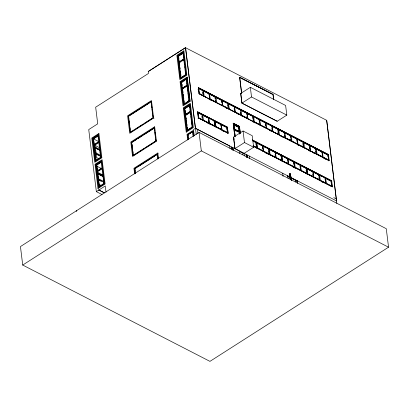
<?xml version="1.0" encoding="UTF-8"?>
<svg xmlns="http://www.w3.org/2000/svg" width="409" height="409" viewBox="0 0 409 409"><rect width="100%" height="100%" fill="white"/><g stroke="black" fill="none" stroke-linecap="round" stroke-linejoin="round"><path stroke-width="0.61" d="M291.484 179.894L290.456 175.793L290.497 176.969L290.39 176.714L290.073 173.457L290.554 175.364M290.196 177.307L290.155 176.969M290.456 175.793L290.497 176.376M290.063 177.434L290.349 179.709L289.925 176.504L290.053 177.353M290.313 176.483L290.385 175.865M290.344 176.274L290.4 175.952M290.216 174.157L290.6 175.103M291.09 178.943L291.54 180.118M289.935 176.55L289.894 176.228L290.088 176.601M290.104 173.641L290.584 175.047M290.109 176.683L289.915 175.855M290.247 174.219L290.37 174.444M148.196 71.555L185.507 47.7L326.653 120.307L336.837 203.431M177.445 55.66L183.431 51.764L186.269 74.867L180.272 78.702L177.496 55.563M178.063 55.931L182.971 52.792L183.728 58.957L178.82 62.096L178.063 55.931L178.585 56.202L182.02 54.003M181.264 78.007L180.737 77.736L178.856 62.403L183.989 59.09M180.855 61.733L179.377 62.674L178.856 62.403M181.836 61.105L183.309 60.164M180.737 77.736L185.65 74.596L183.769 59.264M182.475 76.933L181.003 77.874L179.116 62.536L184.03 59.397L184.254 61.238M183.457 76.304L184.439 75.675M93.032 138.569L97.945 135.43L98.467 135.696L93.554 138.835L93.032 138.569L93.789 144.73L94.31 145.001M128.227 116.069L151.003 101.514L152.997 117.772L130.22 132.327L128.227 116.069L128.615 116.274L149.275 103.068M181.284 82.153L186.192 79.014L186.949 85.179L182.041 88.318L181.284 82.153L181.806 82.424L182.787 81.795M151.197 101.611L128.421 116.171L130.415 132.429L134.126 130.062M186.453 79.147L181.545 82.291L182.302 88.451L187.21 85.312M93.395 138.799L97.889 135.926M183.769 81.166L184.75 80.537M93.789 144.73L98.702 141.591L97.945 135.43M188.871 100.818L183.958 103.958L182.077 88.625L186.99 85.486L188.871 100.818L189.393 101.089M93.845 145.195L98.758 142.056L99.28 142.322L94.372 145.461L93.845 145.195L95.711 160.374L96.233 160.645L94.372 145.461M187.25 85.619L182.337 88.758L184.219 104.096L185.2 103.467M184.07 87.955L182.598 88.896L182.077 88.625M185.057 87.327L186.039 86.698M99.75 150.328L100.154 150.067M198.493 88.206L202.823 90.2L203.493 95.655L199.367 93.528L198.697 88.078M135.185 129.382L143.13 124.305M144.188 123.625L152.664 118.211M153.615 118.043L129.755 133.293L127.608 115.798L151.468 100.548L153.615 118.043L154.004 118.242M202.823 90.2L202.419 90.461L198.805 88.605M100.241 156.264L100.645 156.003L100.788 157.184M100.491 156.391L100.9 156.136M198.958 93.789L199.367 93.528M95.711 160.374L100.619 157.235L98.758 142.056M186.187 102.838L189.132 100.957L188.978 99.73M96.284 164.771L101.192 161.632L101.713 161.903L96.805 165.042L96.284 164.771L97.04 170.936L97.562 171.202L96.805 165.042M133.283 154.428L133.436 155.681L133.043 155.481L131.427 142.306L154.203 127.746L155.819 140.921L156.212 141.125M184.5 108.375L189.413 105.236L190.17 111.401L185.257 114.54L184.5 108.375L185.026 108.646L188.953 106.135M203.723 96.171L204.127 95.91L203.477 90.604L209.265 93.579L209.919 98.891L209.51 99.152M154.398 127.848L131.621 142.409L133.237 155.584L144.362 148.472M189.674 105.369L184.766 108.508L185.522 114.673L190.43 111.534M96.642 165.006L101.135 162.128M136.586 139.459L131.816 142.506L131.427 142.306M137.644 138.784L142.409 135.737M143.472 135.057L151.417 129.98M152.475 129.3L154.065 128.283M203.595 91.135L208.861 93.84L209.265 93.579M215.962 101.999L215.308 96.688L209.52 93.712L209.111 93.973L214.904 96.948L215.119 98.717M97.04 170.936L101.948 167.797L101.192 161.632M97.097 171.397L102.005 168.257L102.526 168.528L97.618 171.668L97.097 171.397L98.958 186.576L103.871 183.436L102.005 168.257M192.092 127.041L187.179 130.18L185.318 115.001L190.226 111.862L192.092 127.041L192.613 127.311M98.053 170.89L99.034 170.262M190.487 112L185.579 115.133L187.44 130.318L192.353 127.179L192.194 125.911M190.257 112.444L185.839 115.272L185.318 115.001M214.904 96.948L215.308 96.688M221.811 100.031L216.018 97.056L215.615 97.316L221.402 100.292L221.811 100.031L222.46 105.343M197.256 112.081L197.659 111.821L227.399 127.117L228.14 133.186L227.736 133.446M197.552 112.526L197.961 112.265L202.087 114.387L202.757 119.837L202.353 120.098M133.043 155.481L155.819 140.921M145.42 147.792L153.37 142.715M154.428 142.035L156.018 141.023L155.783 139.142M102.715 176.417L103.119 176.156L103.262 177.337M228.099 108.712L228.503 108.451L227.849 103.14L222.061 100.164L221.658 100.425L223.237 101.238M102.966 176.55L103.375 176.289M202.087 114.387L201.683 114.648L198.068 112.787M197.997 118.15L198.406 117.889L228.14 133.186M240.763 93.431L250.339 87.311L285.625 105.466L286.811 115.118L277.236 121.243L241.949 103.088L240.763 93.431L241.249 93.681M222.307 105.732L222.716 105.471L229.214 108.814L228.81 109.075M103.457 182.486L103.866 182.225L104.08 183.994M227.849 103.14L227.445 103.4L224.285 101.78M103.712 182.613L104.116 182.358M202.987 120.358L203.391 120.098L209.183 123.078L208.529 117.766L202.741 114.791L203.391 120.098M208.529 117.766L208.125 118.027L202.859 115.323M97.94 188.585L105.103 183.978L102.122 159.709L95.021 164.249L98.002 188.518M186.192 132.173L193.324 127.582L190.343 103.313L183.268 107.833L186.248 132.107M208.375 118.16L208.784 117.899L214.572 120.875L215.226 126.187L209.434 123.206L208.784 117.899M196.233 134.505L185.568 47.633L148.252 71.488L148.487 73.436L95.675 107.199L97.715 123.83L88.733 129.571L96.355 191.642L105.256 185.952L106.018 192.174M158.206 153.222L157.813 153.017L133.953 168.273L134.643 173.907M135.185 173.559L134.571 168.539L157.347 153.983L157.736 154.183M188.247 139.622L187.634 134.617L192.542 131.478L193.068 131.749M192.808 131.616L187.895 134.755L188.431 139.132M134.571 168.539L134.96 168.743L136.023 168.063M137.608 167.051L145.553 161.969M146.616 161.294L151.381 158.247M152.439 157.567L154.561 156.212M155.619 155.538L157.209 154.52M189.628 133.947L190.609 133.319M191.596 132.69L192.578 132.061M233.943 106.744L234.352 106.483L235.001 111.795M234.199 106.877L234.602 106.616L240.395 109.592L241.044 114.903M241.949 103.088L251.525 96.969L286.811 115.118M213.115 120.594L214.168 121.136L214.572 120.875M214.878 121.504L215.282 121.243L221.07 124.218L221.724 129.53L215.937 126.55L215.282 121.243M199.05 132.393L20.45 246.566L22.72 265.058L209.95 361.367L388.55 247.194L386.28 228.703L199.05 132.393L201.325 150.885L388.55 247.194M234.853 112.184L235.257 111.923L247.798 118.375L247.148 113.068L246.739 113.329M240.395 109.592L239.986 109.852L234.725 107.148M215.195 126.995L215.599 126.734L214.853 120.665M215.405 121.775L220.666 124.479L221.07 124.218M221.325 124.351L221.98 129.658L227.767 132.639L227.113 127.327L221.325 124.351L220.921 124.612L225.656 127.046M241.351 115.527L241.755 115.266L241.106 109.96L246.893 112.935L247.547 118.247L247.138 118.508M241.223 110.491L246.489 113.196L246.893 112.935M226.709 127.588L227.113 127.327M247.266 113.6L252.532 116.304L252.936 116.044L253.59 121.355M253.243 116.672L253.646 116.412L259.434 119.387L260.088 124.699L259.684 124.96L259.536 123.779M22.72 265.058L201.325 150.885M238.805 126.902L234.132 124.5L234.7 129.121L239.372 131.524L238.805 126.902L238.263 127.25L238.406 128.406M259.434 119.387L259.03 119.648L256.924 118.564M259.286 119.781L259.689 119.52L265.477 122.495L266.131 127.807M243.058 130.998L233.57 137.066L234.986 148.61L244.153 153.324L253.646 147.26L252.225 135.711L243.058 130.998L244.475 142.542L253.646 147.26M265.073 122.756L265.477 122.495M234.986 148.61L244.475 142.542M271.571 126.1L271.98 125.839L272.629 131.151L272.225 131.412M271.827 126.233L272.23 125.972L278.023 128.947L278.672 134.259M272.481 131.54L272.885 131.279L272.23 125.972M278.023 128.947L277.614 129.208L277.762 130.389M262.655 145.614L256.867 142.634L256.463 142.894L262.251 145.87L262.655 145.614L263.309 150.921L262.9 151.182L262.757 150.001M242.189 154.612L244.096 153.395L290.042 177.031M252.471 140.374L256.157 142.271L256.806 147.577L256.402 147.838L256.259 146.657M256.78 148.385L257.184 148.124L256.438 142.061L255.753 142.526L253.12 141.177M246.376 155.752L246.903 155.415L247.133 157.281M278.979 134.883L279.383 134.622L278.733 129.316L284.521 132.296L285.175 137.603L284.766 137.864M262.506 146.003L262.91 145.742L268.698 148.723L269.352 154.029L268.943 154.29M284.521 132.296L284.117 132.552L284.26 133.733M284.367 132.685L284.776 132.424L290.564 135.405L291.218 140.711L290.809 140.972L290.594 139.198M268.294 148.978L268.698 148.723M284.894 132.956L290.16 135.66L290.564 135.405M291.274 135.768L291.929 141.074L297.716 144.055L297.062 138.748L291.274 135.768L290.871 136.028L295.605 138.462M269.321 154.837L270.063 154.392L275.85 157.373L275.201 152.066L269.408 149.086L270.063 154.392M275.201 152.066L274.792 152.322L269.531 149.617M296.658 139.004L297.062 138.748M296.914 139.137L297.317 138.876L303.105 141.857L303.759 147.163L303.355 147.424M275.697 157.762L276.106 157.501L281.893 160.481L281.244 155.175L275.451 152.194L276.106 157.501M281.244 155.175L280.835 155.43L280.983 156.611M303.105 141.857L302.701 142.112L299.015 140.221M281.545 155.798L281.954 155.538L287.742 158.518L288.391 163.825L282.604 160.844L281.954 155.538M281.862 161.289L282.271 161.028L281.525 154.965M304.066 147.787L304.47 147.526L310.257 150.507L309.853 150.768M284.705 157.424L287.338 158.774L287.742 158.518M293.785 161.627L287.997 158.646L287.588 158.907L293.381 161.882L293.785 161.627L294.434 166.933L294.03 167.194L293.887 166.013M310.257 150.507L309.608 145.2L309.199 145.456L303.938 142.751M309.455 145.589L309.858 145.328L315.651 148.309L316.3 153.615M293.662 161.673L294.066 161.417L294.812 167.48L294.408 167.741L295.497 168.303M312.614 147.214L315.242 148.564L315.651 148.309M294.495 161.99L294.091 162.25L299.879 165.226L300.283 164.97L300.937 170.277L295.15 167.296L294.495 161.99L300.283 164.97M316.607 154.239L317.011 153.978L322.803 156.959L322.149 151.652L316.361 148.672L317.011 153.978M300.134 165.359L300.538 165.098L306.326 168.079L306.98 173.385L306.571 173.646M316.479 149.203L321.745 151.908L322.149 151.652M322.404 151.78L323.054 157.087L328.846 160.067L328.192 154.76L322.404 151.78L321.995 152.041L327.261 154.745M300.784 170.665L301.188 170.405L306.98 173.385M306.326 168.079L305.922 168.334L300.661 165.63M328.192 154.76L327.788 155.016L328.003 156.785M306.949 174.193L307.691 173.748L313.478 176.729L313.074 176.99M295.186 181.877L297.092 180.655L297.399 183.145M328.816 160.875L329.219 160.614L199.142 93.702L198.396 87.633L328.473 154.551L329.163 160.681L199.086 93.768L198.339 87.7L328.417 154.617M313.478 176.729L312.829 171.422L312.42 171.678L307.159 168.973M313.079 171.55L313.734 176.857L319.521 179.837L318.872 174.531L313.079 171.55L312.675 171.811L318.463 174.786L318.611 175.967M313.325 177.117L313.734 176.857M318.463 174.786L318.872 174.531M319.173 175.154L319.582 174.894L325.37 177.874L326.019 183.181L325.615 183.442M319.49 180.645L319.899 180.384L319.153 174.321M325.37 177.874L324.966 178.13L325.181 179.899M325.216 178.263L325.625 178.002L331.413 180.982L332.062 186.289L326.275 183.309L325.625 178.002M331.413 180.982L331.009 181.238L326.796 179.076M336.53 200.942L326.714 120.241M290.62 176.289L290.349 175.354M290.528 175.016L290.497 174.822M241.555 92.971L239.633 77.347L273.059 94.469L273.672 99.459M273.059 94.469L239.7 77.306L241.612 92.904M239.633 77.347L273.002 94.535L273.616 99.525M241.192 93.753L240.707 93.497L241.893 103.155L277.179 121.309M178.82 62.096L179.341 62.362L179.116 60.517M234.352 106.483L228.565 103.508L229.214 108.814M247.148 113.068L252.936 116.044M271.98 125.839L266.193 122.864L266.842 128.17M309.608 145.2L303.821 142.22L304.47 147.526M198.503 88.278L327.987 154.888L328.652 160.267L326.377 159.101M228.682 104.039L233.421 106.473M259.812 120.052L264.546 122.485M266.31 123.395L269.47 125.016M272.353 126.504L277.087 128.937M279.378 130.118L283.59 132.281M309.981 145.86L311.561 146.673M272.629 131.151L254.301 121.718L253.646 116.412M291.218 140.711L285.426 137.731L284.776 132.424M303.759 147.163L297.972 144.183L297.317 138.876M199.163 93.656L202.567 95.409M203.708 95.997L205.978 97.163M208.815 98.625L209.95 99.208M211.09 99.791L215.63 102.132M216.77 102.715L217.905 103.298M219.04 103.881L221.877 105.343M224.72 106.805L225.855 107.388M226.99 107.971L233.805 111.478M234.94 112.061L237.782 113.523M241.755 115.568L249.71 119.658M254.817 122.286L261.632 125.793M262.772 126.376L265.61 127.838M268.447 129.3L277.537 133.973M280.375 135.435L281.51 136.018M282.65 136.601L289.465 140.108M292.302 141.57L293.437 142.153M298.55 144.786L305.365 148.288M308.202 149.75L309.342 150.333M310.477 150.921L315.59 153.549M318.427 155.011L321.264 156.468M324.107 157.93L325.242 158.513M208.958 99.218L211.233 100.389M226.003 107.986L227.138 108.569M237.931 114.121L239.066 114.709M241.903 116.166L243.043 116.754M252.128 121.427L254.971 122.889M269.741 130.486L270.876 131.069M280.533 136.039L282.803 137.209M297.573 144.806L298.708 145.389M308.366 150.354L310.635 151.524M313.478 152.986L314.613 153.569M323.703 158.247L326.54 159.704M182.041 88.318L182.562 88.584L182.409 87.352M233.861 124.673L238.534 127.076L239.101 131.698M235.666 125.916L237.741 126.984M234.429 129.295L238.58 131.432M234.776 129.74L239.444 132.143L239.597 133.37M234.505 129.914L239.178 132.317L239.403 134.157M234.756 130.353L236.31 131.156M252.394 139.975L331.694 180.773L332.384 186.903L253.646 146.402M252.338 140.047L331.638 180.839M312.829 171.422L307.036 168.442L307.691 173.748M197.767 112.465L214.367 121.008L215.032 126.386M215.078 121.371L226.913 127.46L227.562 132.767L224.745 131.32M252.604 140.676L331.208 181.11L331.863 186.417L321.684 181.182M263.033 146.274L266.187 147.894M276.101 152.997L280.308 155.159M319.7 175.425L321.806 176.509M253.125 145.681L256.806 147.577M263.309 150.921L257.522 147.94L256.867 142.634M269.352 154.029L263.56 151.049L262.91 145.742M294.434 166.933L288.647 163.953L287.997 158.646M326.019 183.181L320.232 180.2L319.582 174.894M202.757 119.837L198.626 117.715L197.961 112.265M198.426 117.843L205.067 121.263M209.495 123.538L214.474 126.1M215.732 126.683L221.366 129.581M253.258 145.982L260.042 149.474M261.172 150.057L263.999 151.509M266.826 152.966L275.313 157.327M276.443 157.91L277.573 158.493M278.703 159.075L281.53 160.527M282.665 161.11L289.449 164.602M290.579 165.185L294.536 167.22M295.671 167.802L306.98 173.62M309.807 175.072L318.856 179.73M253.14 146.044L332.44 186.836M207.429 122.997L209.648 124.142M221.739 130.359L223.917 131.483M264.96 152.593L267.685 153.994M292.772 166.898L293.861 167.46M321.126 181.489L323.309 182.608M185.257 114.54L185.783 114.806M333.764 197.624L336.377 198.968M230.027 148.487L229.72 145.998L195.466 128.283L193.477 129.556L194.239 135.778M291.177 177.613L336.556 200.957M240.543 151.872L243.938 153.62M287.507 176.034L297.128 180.977M240.487 151.944L243.882 153.687M287.45 176.1L297.067 181.049M246.903 155.415L246.647 155.282L246.878 157.153M187.634 134.617L188.155 134.888L188.309 136.141M93.503 138.902L98.615 141.534M99.694 147.777L95.159 145.44L96.647 157.572L98.912 158.738M95.317 147.225L100.225 149.75M95.164 147.501L99.898 149.934L99.494 150.195L95.282 148.032M95.041 147.669L100.139 150.292M95.813 152.808L100.553 155.246M95.91 153.569L100.645 156.003M96.028 154.096L99.714 155.993M96.826 166.182L102.485 169.096M97.506 172.22L103.18 175.139M97.47 172.895L103.145 175.814M97.332 173.181L103.119 176.156M97.695 173.6L103.359 176.514M97.449 173.713L102.189 176.146M98.508 178.759L103.774 181.468M98.6 179.52L103.866 182.225M98.196 179.776L101.355 181.402M98.998 184.352L101.258 185.517M98.671 189.868L104.336 192.782M98.615 189.94L104.275 192.849M96.355 191.642L102.025 194.556M290.983 179.091L289.536 173.605L290.385 177.874L291.494 180.262M290.421 175.507L290.656 175.916M291.055 179.142L290.508 177.271M290.226 177.941L290.134 176.795M291.264 180.088L290.267 177.961M290.814 176.56L291.106 179.178M290.39 174.525L290.492 174.786M290.502 176.903C290.83 174.658 291.3 178.37 291.515 179.699M289.889 176.238L289.741 175.4L289.899 175.885M290.416 177.833L290.441 178.288M76.585 211.121L76.422 210.773A1.784 0.276 76.8 0 0 76.268 210.696L76.309 211.259M290.697 179.142L290.799 179.571M290.513 177.066L290.564 177.486M290.114 177.746L290.18 178.268M328.222 158.559L328.437 160.328M331.08 181.831L331.295 183.6M331.515 185.369L331.658 186.55M321.745 151.908L321.888 153.089M322.108 154.858L322.323 156.627M325.324 181.08L325.544 182.849M315.242 148.564L315.39 149.745M315.533 150.926L315.753 152.695M318.826 177.736L319.046 179.505M309.858 145.328L310.513 150.635M309.419 147.225L309.633 148.999M312.711 174.04L312.926 175.809M306.612 167.869L307.353 173.932M302.844 143.293L303.135 145.65M306.136 170.103L306.356 171.877M300.538 165.098L301.188 170.405M296.729 139.597L296.949 141.366M297.164 143.135L297.312 144.316M300.022 166.407L300.242 168.176M300.385 169.357L300.528 170.538M297.067 180.64L297.374 183.13M290.16 135.66L290.375 137.429M293.452 162.475L293.667 164.244M284.48 135.502L284.695 137.271M287.338 158.774L287.553 160.543M287.696 161.724L287.987 164.086M287.793 175.87L288.094 178.36M277.905 131.57L278.125 133.339M281.198 158.38L281.418 160.149M282.716 173.263L283.1 176.371M271.791 127.869L272.005 129.638M275.083 154.684L275.226 155.865M268.984 148.513L269.725 154.576M265.216 123.937L265.436 125.706M268.509 150.747L268.728 152.516M259.689 119.52L260.344 124.827M259.101 120.241L259.321 122.01M262.394 147.051L262.614 148.82M250.339 87.311L251.525 96.969M252.532 116.304L252.818 118.666M252.966 119.842L253.11 121.023M255.824 143.119L256.039 144.888M246.489 113.196L246.632 114.377M246.852 116.146L246.995 117.327M249.275 156.059L249.582 158.549M247.353 155.067L247.655 157.557M247.435 157.731L247.128 155.241L246.351 154.842L246.653 157.332M246.049 154.398L246.356 156.887M240.277 112.214L240.497 113.983M244.096 153.395L244.403 155.88M240.313 133.227L239.475 126.381L233.237 123.17L234.914 136.867M240.257 133.293L239.418 126.447L233.176 123.242L234.858 136.933M240.093 133.406L239.25 126.555L233.534 123.615L235.139 136.688M238.616 130.139L238.759 131.294M234.602 106.616L235.257 111.923M234.163 108.513L234.377 110.282M239.495 153.355L239.188 150.87L195.41 128.349L185.507 47.7M234.147 126.984L234.285 128.14M234.582 130.527L234.73 131.754M234.955 133.595L235.109 134.822M233.953 138.15L234.106 139.397M233.508 137.133L234.93 148.677M232.951 147.659L233.253 150.149M227.588 104.581L227.808 106.35M232.476 149.74L232.246 147.874L232.731 149.873M232.251 149.924L231.949 147.429L232.726 147.833L233.028 150.323M231.647 146.989L231.954 149.479M226.78 128.181L227 129.95M227.215 131.718L227.358 132.894M222.061 100.164L222.716 105.471M221.473 100.885L221.693 102.654M221.908 104.423L222.056 105.604M220.666 124.479L220.886 126.248M221.1 128.017L221.243 129.198M216.018 97.056L216.673 102.362L210.17 99.019L209.52 93.712M215.338 100.486L215.553 102.26M215.369 123.733L215.589 125.502M214.168 121.136L214.311 122.317M214.526 124.085L214.745 125.854M208.861 93.84L209.004 95.021M209.224 96.79L209.439 98.559M208.411 120.389L208.631 122.158M202.644 92.281L202.864 94.096M201.831 115.859L202.056 117.674M198.14 89.106L198.288 90.323M197.659 111.821L198.406 117.889M197.394 129.27L197.93 133.631M187.066 77.158L190.047 101.427M193.702 136.141L193.007 130.517L187.015 134.346L187.705 139.975M183.462 54.775L183.232 52.925L178.324 56.069L179.081 62.229M183.61 56.007L183.84 57.858M184.479 63.078L184.633 64.305M184.934 66.759L185.083 67.986M185.308 69.827L185.461 71.054M185.686 72.894L185.911 74.735M186.53 79.765L186.683 80.997M186.908 82.848L187.133 84.699M187.322 86.233L187.552 88.073M187.777 89.914L187.925 91.141M188.15 92.981L188.38 94.822M188.529 96.049L188.753 97.889M189.75 105.987L189.975 107.838M190.205 109.684L190.354 110.921M190.645 113.262L190.798 114.525M191.029 116.427L191.187 117.69M191.417 119.586L191.652 121.483M191.806 122.751L192.041 124.648M193.038 133.492L193.268 135.369M192.542 131.478L193.16 136.483M178.738 57.434L178.963 59.285M179.531 63.901L179.756 65.742M179.98 67.582L180.134 68.804M180.435 71.258L180.584 72.485M180.809 74.326L180.962 75.553M182.031 84.274L182.184 85.507M182.823 90.737L183.053 92.577M183.278 94.413L183.426 95.64M183.651 97.48L183.881 99.321M184.03 100.548L184.254 102.388M185.251 110.491L185.482 112.342M186.151 117.802L186.305 119.065M186.54 120.962L186.693 122.23M186.923 124.126L187.082 125.389M187.312 127.286L187.547 129.183M188.539 138.017L188.692 139.27M157.813 153.017L158.503 158.656M151.274 102.24L151.504 104.116M151.734 105.987L151.964 107.864M152.117 109.116L152.347 110.992M152.501 112.245L152.731 114.121M152.884 115.369L153.191 117.869M154.551 129.101L154.781 130.982M154.939 132.24L155.246 134.75M155.4 136.003L155.63 137.884M157.695 155.338L157.542 154.081L134.766 168.641L135.384 173.661M157.848 156.591L158.084 158.472M157.347 153.983L157.961 158.999M128.769 117.521L128.999 119.397M129.152 120.65L129.464 123.15M129.617 124.402L129.847 126.279M130.001 127.526L130.231 129.402M130.461 131.279L130.614 132.531M132.051 144.387L132.281 146.274M132.511 148.155L132.741 150.037M132.894 151.289L133.129 153.176M134.96 168.743L135.195 170.625M135.348 171.882L135.578 173.764M100.118 151.708L100.404 154.065M103.411 178.518L103.697 180.875M97.618 171.668L99.484 186.847M93.554 138.835L94.239 144.382M93.467 139.423L94.08 144.403M94.31 146.274L94.54 148.14M94.694 149.387L94.924 151.253M95.077 152.501L95.379 154.991M95.532 156.233L95.762 158.104M96.718 165.625L97.332 170.609M97.557 172.475L97.807 174.643M97.94 175.589L98.252 178.283M98.4 179.326L98.625 181.32M98.784 182.44L99.239 186.172M290.86 177.603L291.126 179.193M290.722 179.254L290.768 179.756M290.6 179.367L290.538 178.687M290.099 177.731L290.114 178.242M289.853 175.906L289.756 175.538L289.853 175.906M183.897 50.803L176.877 55.292L179.863 79.627L186.882 75.138L183.897 50.803M98.906 133.487L91.8 138.027L94.781 162.296L101.882 157.756L98.901 133.487M187.128 77.091L180.047 81.611L183.028 105.885L190.103 101.36L187.123 77.091M98.411 134.464L92.414 138.298L95.246 161.335L101.238 157.506L98.411 134.464M186.657 78.053L180.666 81.882L183.493 104.924L189.485 101.089L186.657 78.053M101.657 160.671L95.665 164.5L98.492 187.542L104.484 183.707L101.657 160.671M154.668 126.785L130.808 142.035L132.577 156.442L156.437 141.192L154.668 126.785M189.878 104.275L183.886 108.104L186.714 131.146L192.705 127.311L189.878 104.275M227.343 127.189L197.603 111.887L198.345 117.956L228.084 133.252L227.343 127.189"/></g></svg>
